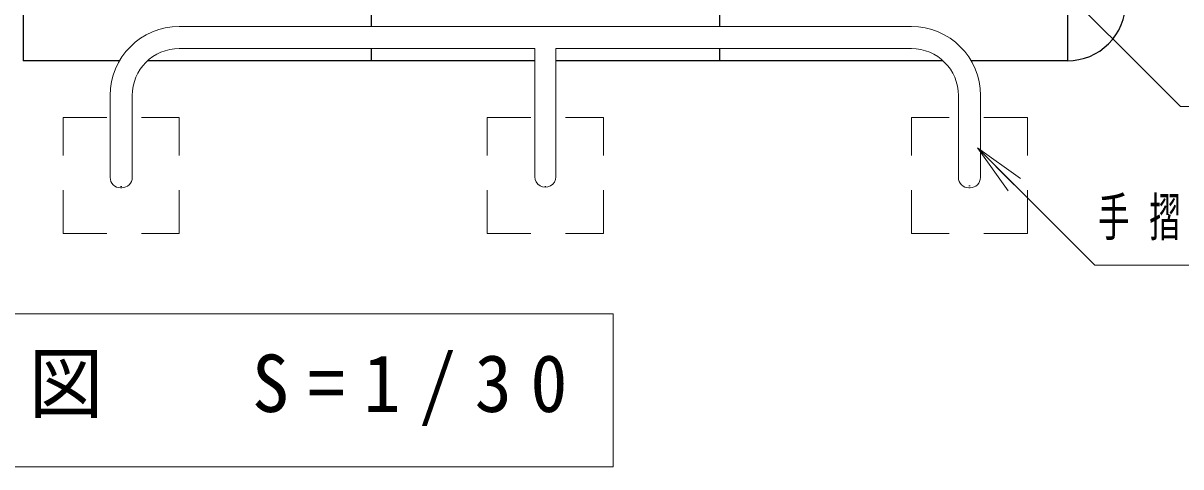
# Model space of a CAD drawing. Units: millimetres on the paper. Extents: x -537 to 0, y -5 to 257.
# Drawn here: x -275.3 to -208.7, y 153.9 to 179.4 of the extents above; entities that cross this region are included whole.
import ezdxf

# ---------------------------------------------------------------- set-up
doc = ezdxf.new("R2010")
doc.units = ezdxf.units.MM
doc.linetypes.add('USER1', pattern=[4.5, 2.5, -2])
doc.layers.add('1_30', color=7, linetype='Continuous', lineweight=13)
doc.styles.add('ＭＳ ゴシック', font='')
doc.styles.get('ＭＳ ゴシック').set_extended_font_data('MS Gothic')

msp = doc.modelspace()

# ---------------------------------------------------------------- linework, layer by layer
at = {"layer": '1_30', "lineweight": 25}
for p, q in [((-275.261, 180.597), (-275.261, 177.264)), ((-255.262, 180.597), (-255.262, 179.23)), ((-235.262, 180.597), (-235.262, 179.23)), ((-215.262, 180.597), (-215.262, 177.264)), ((-215.261, 180.597), (-215.261, 177.264)), ((-255.262, 177.964), (-255.262, 177.264)), ((-235.262, 177.964), (-235.262, 177.264)), ((-269.72, 177.264), (-275.261, 177.264)), ((-255.262, 177.264), (-268.109, 177.264)), ((-245.862, 177.264), (-255.262, 177.264)), ((-235.262, 177.264), (-244.662, 177.264)), ((-222.415, 177.264), (-235.262, 177.264)), ((-215.262, 177.264), (-220.803, 177.264))]:
    msp.add_line(p, q, dxfattribs=at)
at = {"layer": '1_30'}
for p, q in [((-224.229, 179.23), (-266.295, 179.23)), ((-266.295, 177.964), (-245.862, 177.964)), ((-245.862, 170.601), (-245.862, 177.964)), ((-224.229, 177.964), (-244.662, 177.964)), ((-244.662, 170.597), (-244.662, 177.964)), ((-270.261, 175.264), (-270.261, 170.564)), ((-268.995, 175.264), (-268.995, 170.564)), ((-221.529, 175.264), (-221.529, 170.564)), ((-220.262, 175.264), (-220.262, 170.564)), ((-220.438, 172.264), (-218.317, 170.143)), ((-220.438, 172.264), (-217.963, 170.496)), ((-218.671, 169.789), (-220.438, 172.264)), ((-269.661, 170.036), (-269.595, 170.036)), ((-269.661, 169.964), (-269.595, 169.964)), ((-245.295, 170.036), (-245.229, 170.036)), ((-220.862, 169.964), (-220.929, 169.964)), ((-220.928, 170.069), (-220.862, 170.069)), ((-241.361, 162.73), (-289.161, 162.73)), ((-241.361, 153.93), (-241.361, 162.73)), ((-289.161, 153.93), (-241.361, 153.93))]:
    msp.add_line(p, q, dxfattribs=at)
at = {"layer": '1_30', "color": 4, "linetype": 'USER1'}
for p, q in [((-272.961, 167.329), (-272.961, 173.996)), ((-272.961, 173.996), (-266.295, 173.996)), ((-266.295, 167.329), (-266.295, 173.996)), ((-248.595, 173.996), (-241.928, 173.996)), ((-248.595, 167.329), (-248.595, 173.996)), ((-241.928, 167.329), (-241.928, 173.996)), ((-217.562, 173.996), (-224.229, 173.996)), ((-224.229, 167.329), (-224.229, 173.996)), ((-217.562, 167.329), (-217.562, 173.996)), ((-272.961, 167.329), (-266.295, 167.329)), ((-248.595, 167.329), (-241.928, 167.329)), ((-217.562, 167.329), (-224.229, 167.329))]:
    msp.add_line(p, q, dxfattribs=at)
at = {"layer": '1_30'}
for points in [[(-216.974, 182.839), (-208.769, 174.635), (-199.222, 174.635)], [(-220.438, 172.264), (-213.692, 165.518), (-207.51, 165.518)]]:
    msp.add_lwpolyline(points, dxfattribs=at)
at = {"layer": '1_30', "lineweight": 25}
msp.add_arc((-215.261, 180.597), 3.333, 270, 0.00002, dxfattribs=at)
at = {"layer": '1_30'}
for centre, radius, start, end in [((-266.295, 175.264), 3.967, 90, 179.99998), ((-224.229, 175.264), 3.967, 0, 89.99998), ((-266.295, 175.264), 2.7, 90, 179.99998), ((-224.229, 175.264), 2.7, 0, 89.99998), ((-269.661, 170.564), 0.6, 179.99998, 270.00003), ((-269.595, 170.564), 0.6, 270.00002, 0), ((-245.262, 170.597), 0.6, 179.65126, 0.00001), ((-220.929, 170.564), 0.6, 179.99998, 270.00003), ((-220.862, 170.564), 0.6, 270.00002, 0)]:
    msp.add_arc(centre, radius, start, end, dxfattribs=at)

# ---------------------------------------------------------------- texts
at = {"layer": '1_30', "attachment_point": 4, "style": 'ＭＳ ゴシック'}
for s, insert, char_height in [('\\T1.64;\\W0.6;手摺', (-213.51, 168.168), 2.199), ('\\T1.5;\\W0.95;平面図\u3000S=1/30', (-287.761, 158.33), 3.299)]:
    msp.add_mtext(s, dxfattribs=dict(at, insert=insert, char_height=char_height))

doc.saveas('drawing.dxf')
